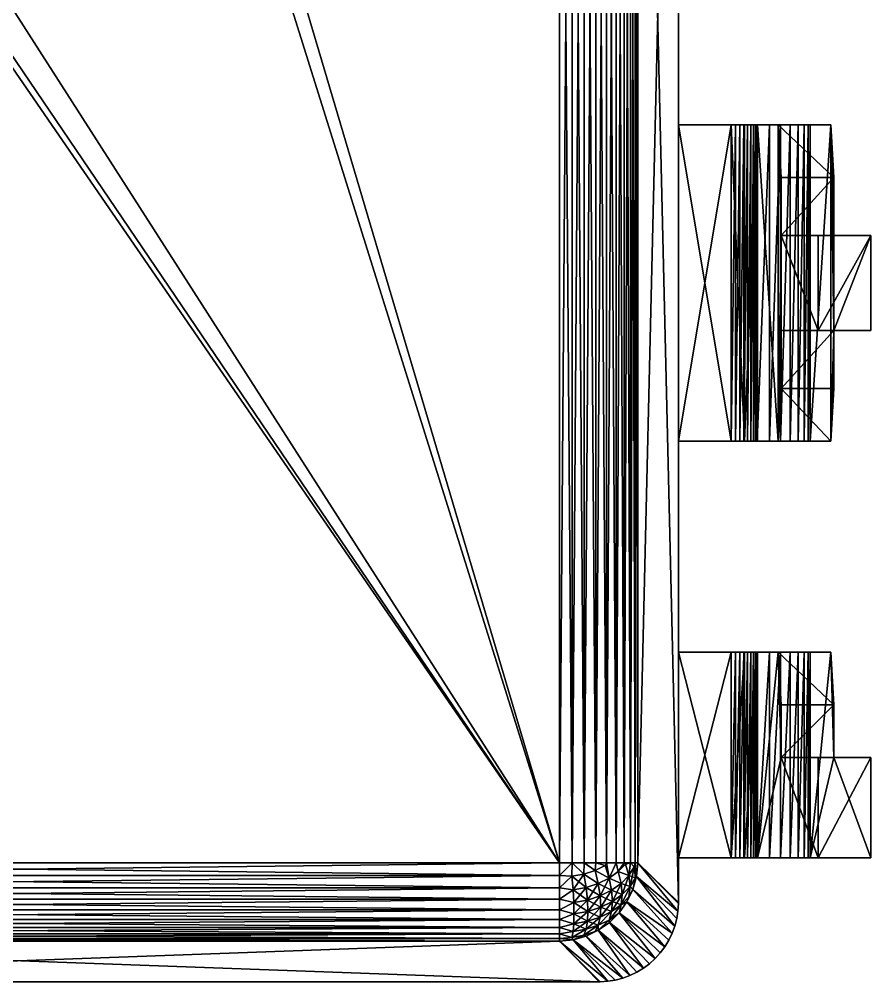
# Model space of a CAD drawing. Extents: x -4.1 to 4.1, y -4.64 to 4.64.
# Drawn here: x 0 to 4.102, y -4.636 to 0 of the extents above; entities that cross this region are included whole.
import ezdxf

# ---------------------------------------------------------------- set-up
doc = ezdxf.new("R2010")
doc.units = 0
for name, color, linetype in [('BODY_P0008A_ncl1_1', 250, 'CONTINUOUS'), ('LD_LHALF_P0008A_ncl1_1', 7, 'CONTINUOUS'), ('LEAD_P0008A_ncl1_7', 7, 'CONTINUOUS')]:
    doc.layers.add(name, color=color, linetype=linetype)

msp = doc.modelspace()

# ---------------------------------------------------------------- meshes
at = {"layer": 'BODY_P0008A_ncl1_1', "color": 250}
mesh = msp.add_polyface(dxfattribs=at)
corners = [(2.602844, 4.063344, 4.209317), (2.602844, -4.063344, 4.209317), (0.252554, 3.862933, 4.209317), (0.127869, 3.832821, 4.209317), (-2.056515, 2.804781, 4.209317), (-2.602844, -4.063344, 4.209317), (-2.10185, 2.773037, 4.209317), (-2.152009, 2.749648, 4.209317), (-2.205467, 2.735324, 4.209317), (-2.2606, 2.7305, 4.209317), (-2.315733, 2.735324, 4.209317), (-2.369191, 2.749648, 4.209317), (-2.41935, 2.773037, 4.209317), (2.874852, -4.063344, 4.095099), (2.913665, -4.063344, 4.048661), (2.885841, -4.105284, 4.079942), (2.944635, -4.063344, 3.996663), (2.96698, -4.063344, 3.940417), (2.962236, -4.082233, 3.953385), (2.721984, -4.063344, 4.19021), (2.777787, -4.063344, 4.166778), (2.773828, -4.099526, 4.166867), (2.829175, -4.063344, 4.134806), (2.821825, -4.076033, 4.139841), (2.920704, -4.069086, 4.038301), (2.663176, -4.063344, 4.20451), (2.663176, 4.063344, 4.20451), (2.721984, 4.063344, 4.19021), (2.777787, 4.063344, 4.166778), (2.829175, 4.063344, 4.134806), (2.874852, 4.063344, 4.095099), (2.913665, 4.063344, 4.048661), (2.944635, 4.063344, 3.996663), (2.96698, 4.063344, 3.940417), (2.980137, -4.063344, 3.881342), (2.980137, 4.063344, 3.881342), (3.175, 4.2545, 2.494817), (3.175, -4.2545, 2.494817), (3.175, 4.2545, 2.240817), (3.175, -4.2545, 2.240817), (2.980137, -4.063344, 0.854292), (2.980137, 4.063344, 0.854292), (2.96698, 4.063344, 0.795217), (2.96698, -4.063344, 0.795217), (2.944635, 4.063344, 0.73897), (2.944635, -4.063344, 0.73897), (2.913665, 4.063344, 0.686972), (2.913665, -4.063344, 0.686972), (2.874852, 4.063344, 0.640534), (2.874852, -4.063344, 0.640534), (2.829175, 4.063344, 0.600828), (2.829175, -4.063344, 0.600828), (2.777787, 4.063344, 0.568855), (2.777787, -4.063344, 0.568855), (2.721984, 4.063344, 0.545423), (2.721984, -4.063344, 0.545423), (2.663176, 4.063344, 0.531124), (2.663176, -4.063344, 0.531124), (2.602844, 4.063344, 0.526317), (2.602844, -4.063344, 0.526317), (-2.602844, -4.063344, 0.526317), (-2.602844, 4.063344, 0.526317), (2.885841, -4.105284, 0.655691), (2.821825, -4.076033, 0.595792), (2.773828, -4.099526, 0.568766), (2.920704, -4.069086, 0.697332), (2.962236, -4.082233, 0.782248)]
mesh.append_faces([[corners[k] for k in face] for face in [(0, 1, 2), (2, 1, 3), (3, 1, 4), (1, 5, 6), (4, 1, 6), (6, 5, 7), (7, 5, 8), (8, 5, 9), (9, 5, 10), (10, 5, 11), (11, 5, 12), (13, 14, 15), (16, 17, 18), (19, 20, 21), (20, 22, 23), (15, 14, 24), (14, 16, 24), (25, 1, 26), (19, 25, 27), (20, 19, 28), (22, 20, 29), (13, 22, 30), (14, 13, 31), (16, 14, 32), (17, 16, 33), (34, 17, 35), (35, 17, 33), (33, 16, 32), (32, 14, 31), (31, 13, 30), (30, 22, 29), (34, 36, 37), (37, 38, 39), (40, 39, 41), (40, 42, 43), (43, 44, 45), (45, 46, 47), (47, 48, 49), (49, 50, 51), (51, 52, 53), (53, 54, 55), (55, 56, 57), (57, 58, 59), (60, 59, 61), (47, 49, 62), (51, 53, 63), (53, 55, 64), (47, 62, 65), (43, 45, 66), (45, 47, 65)]], dxfattribs={"color": 250})
mesh = msp.add_polyface(dxfattribs=at)
corners = [(-1.985637, 2.88925, 4.209317), (0, 3.8227, 4.209317), (-2.017381, 2.843915, 4.209317), (0.127869, 3.832821, 4.209317), (-2.056515, 2.804781, 4.209317), (2.829175, 4.063344, 4.134806), (2.777787, -4.063344, 4.166778), (2.777787, 4.063344, 4.166778), (2.721984, -4.063344, 4.19021), (2.721984, 4.063344, 4.19021), (2.663176, -4.063344, 4.20451), (2.663176, 4.063344, 4.20451), (2.602844, -4.063344, 4.209317), (2.602844, 4.063344, 4.209317), (2.980137, 4.063344, 3.881342), (3.175, 4.2545, 2.494817), (2.980137, -4.063344, 3.881342), (3.175, 4.2545, 2.240817), (3.175, -4.2545, 2.494817), (2.980137, 4.063344, 0.854292), (3.175, -4.2545, 2.240817), (2.663176, 4.063344, 0.531124), (2.602844, 4.063344, 0.526317), (2.663176, -4.063344, 0.531124), (2.721984, 4.063344, 0.545423), (2.721984, -4.063344, 0.545423), (2.777787, 4.063344, 0.568855), (2.777787, -4.063344, 0.568855), (2.829175, 4.063344, 0.600828), (2.829175, -4.063344, 0.600828), (2.874852, 4.063344, 0.640534), (2.874852, -4.063344, 0.640534), (2.913665, 4.063344, 0.686972), (2.913665, -4.063344, 0.686972), (2.944635, 4.063344, 0.73897), (2.944635, -4.063344, 0.73897), (2.96698, 4.063344, 0.795217), (2.96698, -4.063344, 0.795217), (2.980137, -4.063344, 0.854292), (-2.602844, 4.063344, 0.526317), (2.602844, -4.063344, 0.526317), (-2.10185, 2.773037, 4.209317), (-2.152009, 2.749648, 4.209317), (-2.152009, 2.749648, 4.082317), (-2.10185, 2.773037, 4.082317), (-2.056515, 2.804781, 4.082317), (-2.017381, 2.843915, 4.082317), (-2.205467, 2.735324, 4.082317), (-1.962248, 2.939409, 4.209317), (-1.985637, 2.88925, 4.082317), (-1.947924, 2.992867, 4.209317), (-1.962248, 2.939409, 4.082317), (-1.9431, 3.048, 4.209317), (-1.947924, 2.992867, 4.082317), (-1.9431, 3.048, 4.082317), (-1.985637, 3.20675, 4.209317), (-1.962248, 3.156591, 4.209317), (-1.962248, 3.156591, 4.082317), (-1.947924, 3.103133, 4.209317), (-1.947924, 3.103133, 4.082317), (-2.2606, 2.7305, 4.082317), (-2.017381, 3.252085, 4.082317), (-1.985637, 3.20675, 4.082317)]
mesh.append_faces([[corners[k] for k in face] for face in [(0, 1, 2), (2, 3, 4), (5, 6, 7), (7, 8, 9), (9, 10, 11), (11, 12, 13), (14, 15, 16), (15, 17, 18), (19, 20, 17), (21, 22, 23), (24, 21, 25), (26, 24, 27), (28, 26, 29), (30, 28, 31), (32, 30, 33), (34, 32, 35), (36, 34, 37), (19, 36, 38), (39, 40, 22), (41, 42, 43), (4, 41, 44), (2, 4, 45), (0, 2, 46), (42, 47, 43), (48, 0, 49), (41, 43, 44), (50, 48, 51), (4, 44, 45), (52, 50, 53), (2, 45, 46), (0, 46, 49), (48, 49, 51), (50, 51, 53), (52, 53, 54), (55, 56, 57), (56, 58, 59), (58, 52, 54), (58, 54, 59), (56, 59, 57), (54, 53, 51), (54, 51, 49), (54, 49, 46), (54, 46, 45), (54, 45, 44), (54, 44, 43), (54, 43, 47), (54, 47, 60), (54, 61, 62), (54, 62, 57), (54, 57, 59)]], dxfattribs={"color": 250})
mesh = msp.add_polyface(dxfattribs=at)
corners = [(-2.602844, -4.063344, 4.209317), (-2.602844, -4.123676, 4.20451), (-2.663176, -4.063344, 4.20451), (-2.602844, -4.182484, 4.19021), (-2.662476, -4.127549, 4.199103), (-2.773828, -4.099526, 4.166867), (-2.721984, -4.063344, 4.19021), (-2.720113, -4.116891, 4.186844), (-2.821825, -4.076033, 4.139841), (-2.777787, -4.063344, 4.166778), (-2.730657, -4.181243, 4.167323), (-2.789201, -4.162316, 4.14555), (-2.667837, -4.192858, 4.180684), (-2.602844, -4.238287, 4.166778), (-2.841512, -4.136711, 4.116094), (-2.829175, -4.063344, 4.134806), (-2.671124, -4.254034, 4.151018), (-2.73712, -4.241831, 4.136981), (-2.798625, -4.221947, 4.114107), (-2.853582, -4.195047, 4.083162), (2.602844, -4.123676, 4.20451), (2.602844, -4.182484, 4.19021), (2.602844, -4.238287, 4.166778), (-2.602844, -4.123676, 0.531124), (-2.663176, -4.063344, 0.531124), (-2.662476, -4.127549, 0.53653), (-2.720113, -4.116891, 0.548789), (-2.602844, -4.063344, 0.526317), (-2.829175, -4.063344, 0.600828), (-2.874852, -4.063344, 0.640534), (-2.841512, -4.136711, 0.619539), (-2.821825, -4.076033, 0.595792), (-2.602844, -4.238287, 0.568855), (-2.602844, -4.182484, 0.545423), (-2.667837, -4.192858, 0.554949), (-2.721984, -4.063344, 0.545423), (-2.730657, -4.181243, 0.568311), (-2.789201, -4.162316, 0.590083), (-2.773828, -4.099526, 0.568766), (-2.777787, -4.063344, 0.568855), (-2.73712, -4.241831, 0.598652), (-2.798625, -4.221947, 0.621526), (-2.857648, -4.249179, 0.693538), (-2.853582, -4.195047, 0.652471), (2.602844, -4.182484, 0.545423), (2.602844, -4.123676, 0.531124), (2.602844, -4.063344, 0.526317)]
mesh.append_faces([[corners[k] for k in face] for face in [(0, 1, 2), (1, 3, 4), (2, 1, 4), (5, 6, 7), (8, 9, 5), (6, 2, 7), (10, 11, 7), (7, 2, 4), (3, 12, 4), (3, 13, 12), (11, 14, 5), (7, 11, 5), (14, 15, 8), (5, 14, 8), (12, 7, 4), (7, 12, 10), (16, 10, 12), (17, 11, 10), (11, 17, 18), (18, 14, 11), (14, 18, 19), (1, 0, 20), (3, 1, 21), (13, 3, 22), (23, 24, 25), (25, 24, 26), (23, 27, 24), (28, 29, 30), (28, 30, 31), (32, 33, 34), (33, 23, 25), (34, 33, 25), (24, 35, 26), (36, 26, 37), (37, 38, 30), (26, 35, 38), (37, 26, 38), (38, 39, 31), (30, 38, 31), (40, 34, 36), (25, 36, 34), (36, 25, 26), (36, 41, 40), (41, 36, 37), (42, 41, 43), (37, 43, 41), (43, 37, 30), (32, 44, 33), (33, 45, 23), (23, 46, 27)]], dxfattribs={"color": 250})
mesh = msp.add_polyface(dxfattribs=at)
corners = [(2.602844, -4.238287, 4.166778), (-2.602844, -4.182484, 4.19021), (2.602844, -4.182484, 4.19021), (-2.602844, -4.123676, 4.20451), (2.602844, -4.123676, 4.20451), (-2.602844, -4.063344, 4.209317), (2.602844, -4.063344, 4.209317), (2.663176, -4.063344, 4.20451), (2.662476, -4.127549, 4.199103), (2.720113, -4.116891, 4.186844), (2.829175, -4.063344, 4.134806), (2.841512, -4.136711, 4.116094), (2.821825, -4.076033, 4.139841), (2.667837, -4.192858, 4.180684), (2.721984, -4.063344, 4.19021), (2.730657, -4.181243, 4.167323), (2.789201, -4.162316, 4.14555), (2.773828, -4.099526, 4.166867), (2.777787, -4.063344, 4.166778), (2.73712, -4.241831, 4.136981), (2.798625, -4.221947, 4.114107), (2.857648, -4.249179, 4.042095), (2.853582, -4.195047, 4.083162), (2.602844, -4.123676, 0.531124), (2.602844, -4.063344, 0.526317), (-2.602844, -4.123676, 0.531124), (2.602844, -4.182484, 0.545423), (-2.602844, -4.182484, 0.545423), (2.602844, -4.238287, 0.568855), (-2.602844, -4.238287, 0.568855), (2.663176, -4.063344, 0.531124), (2.662476, -4.127549, 0.53653), (2.773828, -4.099526, 0.568766), (2.721984, -4.063344, 0.545423), (2.720113, -4.116891, 0.548789), (2.821825, -4.076033, 0.595792), (2.777787, -4.063344, 0.568855), (2.730657, -4.181243, 0.568311), (2.789201, -4.162316, 0.590083), (2.667837, -4.192858, 0.554949), (2.841512, -4.136711, 0.619539), (2.829175, -4.063344, 0.600828), (2.671124, -4.254034, 0.584615), (2.73712, -4.241831, 0.598652), (2.798625, -4.221947, 0.621526), (2.853582, -4.195047, 0.652471)]
mesh.append_faces([[corners[k] for k in face] for face in [(0, 1, 2), (2, 3, 4), (4, 5, 6), (4, 7, 8), (8, 7, 9), (4, 6, 7), (10, 11, 12), (0, 2, 13), (2, 4, 8), (13, 2, 8), (7, 14, 9), (15, 9, 16), (16, 17, 11), (9, 14, 17), (16, 9, 17), (17, 18, 12), (11, 17, 12), (19, 13, 15), (8, 15, 13), (15, 8, 9), (15, 20, 19), (20, 15, 16), (21, 20, 22), (16, 22, 20), (22, 16, 11), (23, 24, 25), (26, 23, 27), (28, 26, 29), (24, 23, 30), (23, 26, 31), (30, 23, 31), (32, 33, 34), (35, 36, 32), (33, 30, 34), (37, 38, 34), (34, 30, 31), (26, 39, 31), (26, 28, 39), (38, 40, 32), (34, 38, 32), (40, 41, 35), (32, 40, 35), (39, 34, 31), (34, 39, 37), (42, 37, 39), (43, 38, 37), (38, 43, 44), (44, 40, 38), (40, 44, 45)]], dxfattribs={"color": 250})
mesh = msp.add_polyface(dxfattribs=at)
corners = [(2.968064, -4.134536, 3.910213), (2.955465, -4.190883, 3.895798), (2.942194, -4.176982, 3.959042), (2.980137, -4.063344, 3.881342), (2.973291, -4.128073, 3.889476), (2.96698, -4.063344, 3.940417), (2.853582, -4.195047, 4.083162), (2.841512, -4.136711, 4.116094), (2.900152, -4.162031, 4.045181), (2.829175, -4.063344, 4.134806), (2.874852, -4.063344, 4.095099), (2.944635, -4.063344, 3.996663), (2.936779, -4.124002, 4.001434), (2.920704, -4.069086, 4.038301), (2.962236, -4.082233, 3.953385), (2.904974, -4.215628, 4.003498), (2.900152, -4.264364, 3.956224), (2.885841, -4.105284, 4.079942), (2.927187, -4.249912, 3.90012), (2.936779, -4.226335, 3.912477), (2.857648, -4.249179, 4.042095), (3.174982, -4.25819, 2.494944), (3.175, -4.2545, 2.494817), (3.175, -4.2545, 2.240817), (2.980137, -4.063344, 0.854292), (3.174982, -4.25819, 2.240689), (3.172819, -4.295151, 2.497365), (2.973291, -4.128073, 0.846157), (3.172819, -4.295151, 2.238268), (2.936779, -4.124002, 0.734199), (2.920704, -4.069086, 0.697332), (2.885841, -4.105284, 0.655691), (2.962236, -4.082233, 0.782248), (2.944635, -4.063344, 0.73897), (2.96698, -4.063344, 0.795217), (2.874852, -4.063344, 0.640534), (2.829175, -4.063344, 0.600828), (2.841512, -4.136711, 0.619539), (2.955465, -4.190883, 0.839835), (2.942194, -4.176982, 0.776591), (2.936779, -4.226335, 0.823156), (2.853582, -4.195047, 0.652471), (2.900152, -4.162031, 0.690452), (2.968064, -4.134536, 0.82542), (2.904974, -4.215628, 0.732135), (2.900152, -4.264364, 0.779409), (2.927187, -4.249912, 0.835513), (2.857648, -4.249179, 0.693538)]
mesh.append_faces([[corners[k] for k in face] for face in [(0, 1, 2), (3, 4, 5), (4, 1, 0), (6, 7, 8), (9, 10, 7), (11, 12, 13), (5, 0, 14), (15, 2, 16), (17, 12, 8), (1, 18, 19), (2, 1, 19), (5, 4, 0), (2, 12, 0), (7, 10, 17), (8, 7, 17), (12, 17, 13), (12, 11, 14), (0, 12, 14), (6, 15, 20), (15, 6, 8), (8, 2, 15), (2, 8, 12), (21, 3, 22), (23, 24, 25), (4, 3, 26), (26, 3, 21), (24, 27, 28), (25, 24, 28), (29, 30, 31), (32, 33, 29), (24, 34, 27), (35, 36, 37), (38, 39, 40), (35, 37, 31), (41, 42, 37), (38, 27, 43), (43, 34, 32), (44, 45, 39), (42, 29, 31), (37, 42, 31), (29, 33, 30), (27, 34, 43), (29, 39, 32), (39, 38, 43), (32, 39, 43), (46, 38, 40), (47, 42, 41), (42, 47, 44), (44, 29, 42), (29, 44, 39)]], dxfattribs={"color": 250})
mesh = msp.add_polyface(dxfattribs=at)
corners = [(2.889294, -4.303411, 3.902314), (2.842911, -4.349794, 3.902314), (2.841512, -4.338111, 3.94102), (2.927187, -4.249912, 3.90012), (2.900152, -4.264364, 3.956224), (2.936779, -4.226335, 3.912477), (2.942194, -4.176982, 3.959042), (2.789412, -4.387687, 3.90012), (2.798625, -4.32428, 4.02515), (2.853582, -4.29738, 3.994205), (2.789201, -4.363716, 3.970475), (2.8018, -4.276516, 4.073542), (2.857648, -4.249179, 4.042095), (2.798625, -4.221947, 4.114107), (2.904974, -4.215628, 4.003498), (3.167099, -4.331674, 2.236124), (3.157897, -4.367396, 2.234279), (3.167099, -4.331674, 2.499509), (3.172819, -4.295151, 2.238268), (3.172819, -4.295151, 2.497365), (3.174982, -4.25819, 2.240689), (3.174982, -4.25819, 2.494944), (3.175, -4.2545, 2.240817), (3.175, -4.2545, 2.494817), (3.157897, -4.367396, 2.501354), (2.955465, -4.190883, 3.895798), (2.973291, -4.128073, 3.889476), (3.145285, -4.402032, 2.502887), (3.110206, -4.467011, 2.504968), (3.129336, -4.435341, 2.504095), (2.927187, -4.249912, 0.835513), (2.889294, -4.303411, 0.83332), (3.110206, -4.467011, 2.230665), (2.955465, -4.190883, 0.839835), (3.145285, -4.402032, 2.232746), (2.973291, -4.128073, 0.846157), (2.789412, -4.387687, 0.835513), (2.842911, -4.349794, 0.83332), (2.841512, -4.338111, 0.794613), (2.900152, -4.264364, 0.779409), (2.936779, -4.226335, 0.823156), (2.798625, -4.32428, 0.710483), (2.789201, -4.363716, 0.765158), (2.853582, -4.29738, 0.741428), (2.942194, -4.176982, 0.776591), (2.8018, -4.276516, 0.662091), (2.853582, -4.195047, 0.652471), (2.798625, -4.221947, 0.621526), (2.857648, -4.249179, 0.693538), (2.904974, -4.215628, 0.732135)]
mesh.append_faces([[corners[k] for k in face] for face in [(0, 1, 2), (3, 0, 4), (3, 4, 5), (6, 5, 4), (4, 0, 2), (1, 7, 2), (8, 9, 10), (9, 4, 2), (10, 9, 2), (11, 9, 8), (9, 11, 12), (13, 12, 11), (12, 4, 9), (4, 12, 14), (15, 16, 17), (18, 15, 19), (20, 18, 21), (22, 20, 23), (23, 20, 21), (21, 18, 19), (19, 15, 17), (17, 16, 24), (25, 26, 24), (3, 25, 27), (0, 3, 28), (29, 3, 27), (27, 25, 24), (24, 26, 17), (17, 26, 19), (30, 31, 32), (33, 30, 34), (35, 33, 16), (18, 35, 15), (15, 35, 16), (16, 33, 34), (36, 37, 38), (39, 30, 40), (38, 31, 39), (37, 31, 38), (31, 30, 39), (41, 42, 43), (43, 38, 39), (43, 42, 38), (44, 39, 40), (45, 46, 47), (46, 45, 48), (41, 48, 45), (48, 41, 43), (43, 49, 48), (49, 43, 39)]], dxfattribs={"color": 250})
mesh = msp.add_polyface(dxfattribs=at)
corners = [(-2.602844, -4.42748, 3.940417), (-2.602844, -4.440637, 3.881342), (-2.667573, -4.433791, 3.889476), (-2.602844, -4.405135, 3.996663), (-2.662476, -4.421587, 3.943499), (-2.667837, -4.192858, 4.180684), (-2.602844, -4.238287, 4.166778), (-2.671124, -4.254034, 4.151018), (-2.602844, -4.289675, 4.134806), (-2.602844, -4.335352, 4.095099), (-2.672232, -4.309123, 4.111052), (-2.602844, -4.374165, 4.048661), (-2.671124, -4.356367, 4.062061), (-2.667837, -4.394258, 4.00561), (-2.730657, -4.382643, 3.992248), (-2.720113, -4.41093, 3.93124), (-2.73712, -4.241831, 4.136981), (-2.739298, -4.296722, 4.096787), (-2.73712, -4.344164, 4.048024), (2.602844, -4.440637, 3.881342), (-2.794, -4.6355, 2.494817), (2.602844, -4.289675, 4.134806), (2.602844, -4.335352, 4.095099), (2.602844, -4.374165, 4.048661), (2.602844, -4.405135, 3.996663), (2.602844, -4.42748, 3.940417), (-2.671124, -4.356367, 0.673572), (-2.602844, -4.335352, 0.640534), (-2.672232, -4.309123, 0.624581), (-2.662476, -4.421587, 0.792134), (-2.602844, -4.405135, 0.73897), (-2.667837, -4.394258, 0.730023), (-2.602844, -4.440637, 0.854292), (-2.602844, -4.42748, 0.795217), (-2.667573, -4.433791, 0.846157), (-2.602844, -4.374165, 0.686972), (-2.720113, -4.41093, 0.804394), (-2.602844, -4.289675, 0.600828), (-2.602844, -4.238287, 0.568855), (-2.671124, -4.254034, 0.584615), (-2.667837, -4.192858, 0.554949), (-2.730657, -4.382643, 0.743385), (-2.73712, -4.344164, 0.687609), (-2.739298, -4.296722, 0.638846), (-2.73712, -4.241831, 0.598652), (-2.834651, -4.633319, 2.238268), (2.794, -4.6355, 2.494817), (-2.794, -4.6355, 2.240817), (2.794, -4.6355, 2.240817), (2.602844, -4.42748, 0.795217), (2.602844, -4.405135, 0.73897), (2.602844, -4.374165, 0.686972), (2.602844, -4.335352, 0.640534), (2.602844, -4.289675, 0.600828)]
mesh.append_faces([[corners[k] for k in face] for face in [(0, 1, 2), (3, 0, 4), (5, 6, 7), (0, 2, 4), (8, 9, 10), (6, 8, 7), (9, 11, 12), (7, 8, 10), (11, 3, 13), (10, 9, 12), (12, 11, 13), (13, 4, 14), (13, 3, 4), (4, 2, 15), (10, 16, 7), (12, 17, 10), (13, 18, 12), (19, 20, 1), (8, 6, 21), (9, 8, 22), (11, 9, 23), (3, 11, 24), (0, 3, 25), (1, 0, 19), (26, 27, 28), (29, 30, 31), (32, 33, 34), (33, 30, 29), (35, 27, 26), (36, 34, 29), (37, 38, 39), (27, 37, 28), (31, 35, 26), (30, 35, 31), (28, 37, 39), (39, 38, 40), (34, 33, 29), (31, 41, 29), (26, 41, 31), (28, 42, 26), (39, 43, 28), (40, 44, 39), (32, 34, 45), (20, 46, 47), (47, 48, 32), (32, 49, 33), (33, 50, 30), (30, 51, 35), (35, 52, 27), (27, 53, 37)]], dxfattribs={"color": 250})
mesh = msp.add_polyface(dxfattribs=at)
corners = [(2.794, -4.6355, 2.494817), (-2.794, -4.6355, 2.494817), (2.602844, -4.440637, 3.881342), (-2.602844, -4.42748, 3.940417), (2.602844, -4.42748, 3.940417), (-2.602844, -4.405135, 3.996663), (2.602844, -4.405135, 3.996663), (-2.602844, -4.374165, 4.048661), (2.602844, -4.374165, 4.048661), (-2.602844, -4.335352, 4.095099), (2.602844, -4.335352, 4.095099), (-2.602844, -4.289675, 4.134806), (2.602844, -4.289675, 4.134806), (-2.602844, -4.238287, 4.166778), (2.602844, -4.238287, 4.166778), (2.671124, -4.356367, 4.062061), (2.672232, -4.309123, 4.111052), (2.662476, -4.421587, 3.943499), (2.667837, -4.394258, 4.00561), (2.667573, -4.433791, 3.889476), (2.720113, -4.41093, 3.93124), (2.671124, -4.254034, 4.151018), (2.667837, -4.192858, 4.180684), (2.730657, -4.382643, 3.992248), (2.73712, -4.344164, 4.048024), (2.73712, -4.241831, 4.136981), (2.794, -4.6355, 2.240817), (-2.794, -4.6355, 2.240817), (2.602844, -4.440637, 0.854292), (-2.602844, -4.440637, 0.854292), (2.602844, -4.289675, 0.600828), (2.602844, -4.238287, 0.568855), (-2.602844, -4.289675, 0.600828), (2.602844, -4.335352, 0.640534), (-2.602844, -4.335352, 0.640534), (2.602844, -4.374165, 0.686972), (-2.602844, -4.374165, 0.686972), (2.602844, -4.405135, 0.73897), (-2.602844, -4.405135, 0.73897), (2.602844, -4.42748, 0.795217), (-2.602844, -4.42748, 0.795217), (-2.602844, -4.238287, 0.568855), (2.667573, -4.433791, 0.846157), (2.662476, -4.421587, 0.792134), (2.667837, -4.192858, 0.554949), (2.671124, -4.254034, 0.584615), (2.672232, -4.309123, 0.624581), (2.671124, -4.356367, 0.673572), (2.667837, -4.394258, 0.730023), (2.730657, -4.382643, 0.743385), (2.720113, -4.41093, 0.804394), (2.73712, -4.241831, 0.598652), (2.73712, -4.344164, 0.687609)]
mesh.append_faces([[corners[k] for k in face] for face in [(0, 1, 2), (2, 3, 4), (4, 5, 6), (6, 7, 8), (8, 9, 10), (10, 11, 12), (12, 13, 14), (15, 10, 16), (17, 6, 18), (2, 4, 19), (4, 6, 17), (8, 10, 15), (20, 19, 17), (12, 14, 21), (10, 12, 16), (18, 8, 15), (6, 8, 18), (16, 12, 21), (21, 14, 22), (19, 4, 17), (18, 23, 17), (15, 23, 18), (16, 24, 15), (22, 25, 21), (0, 26, 27), (26, 28, 29), (30, 31, 32), (33, 30, 34), (35, 33, 36), (37, 35, 38), (39, 37, 40), (28, 39, 29), (32, 31, 41), (39, 28, 42), (37, 39, 43), (44, 31, 45), (39, 42, 43), (30, 33, 46), (31, 30, 45), (33, 35, 47), (45, 30, 46), (35, 37, 48), (46, 33, 47), (47, 35, 48), (48, 43, 49), (48, 37, 43), (43, 42, 50), (46, 51, 45), (48, 52, 47)]], dxfattribs={"color": 250})
mesh = msp.add_polyface(dxfattribs=at)
corners = [(2.79769, -4.635482, 2.494944), (2.794, -4.6355, 2.494817), (2.602844, -4.440637, 3.881342), (2.841512, -4.338111, 3.94102), (2.789412, -4.387687, 3.90012), (2.789201, -4.363716, 3.970475), (2.773828, -4.393565, 3.911263), (2.730383, -4.415965, 3.895798), (2.720113, -4.41093, 3.93124), (2.667573, -4.433791, 3.889476), (2.730657, -4.382643, 3.992248), (2.662476, -4.421587, 3.943499), (2.671124, -4.356367, 4.062061), (2.73712, -4.344164, 4.048024), (2.672232, -4.309123, 4.111052), (2.739298, -4.296722, 4.096787), (2.798625, -4.32428, 4.02515), (2.8018, -4.276516, 4.073542), (2.671124, -4.254034, 4.151018), (2.73712, -4.241831, 4.136981), (2.798625, -4.221947, 4.114107), (2.79769, -4.635482, 2.240689), (2.794, -4.6355, 2.240817), (2.834651, -4.633319, 2.497365), (2.906896, -4.618397, 2.501354), (2.871174, -4.627599, 2.499509), (2.667573, -4.433791, 0.846157), (2.602844, -4.440637, 0.854292), (2.834651, -4.633319, 2.238268), (2.730383, -4.415965, 0.839835), (2.906896, -4.618397, 2.234279), (2.871174, -4.627599, 2.236124), (2.789412, -4.387687, 0.835513), (2.789201, -4.363716, 0.765158), (2.773828, -4.393565, 0.82437), (2.730657, -4.382643, 0.743385), (2.720113, -4.41093, 0.804394), (2.662476, -4.421587, 0.792134), (2.841512, -4.338111, 0.794613), (2.730657, -4.181243, 0.568311), (2.671124, -4.254034, 0.584615), (2.73712, -4.241831, 0.598652), (2.672232, -4.309123, 0.624581), (2.739298, -4.296722, 0.638846), (2.798625, -4.221947, 0.621526), (2.8018, -4.276516, 0.662091), (2.671124, -4.356367, 0.673572), (2.73712, -4.344164, 0.687609), (2.667837, -4.394258, 0.730023), (2.798625, -4.32428, 0.710483)]
mesh.append_faces([[corners[k] for k in face] for face in [(0, 1, 2), (3, 4, 5), (6, 7, 8), (4, 7, 6), (7, 9, 8), (10, 5, 8), (11, 10, 8), (5, 4, 6), (8, 5, 6), (10, 12, 13), (13, 14, 15), (13, 5, 10), (5, 13, 16), (15, 16, 13), (16, 15, 17), (18, 15, 14), (15, 18, 19), (19, 17, 15), (17, 19, 20), (21, 22, 0), (23, 21, 0), (0, 22, 1), (9, 7, 24), (2, 9, 23), (0, 2, 23), (23, 9, 25), (26, 27, 28), (29, 26, 30), (31, 26, 28), (28, 27, 21), (22, 21, 27), (32, 33, 34), (29, 32, 34), (35, 36, 33), (26, 29, 36), (35, 37, 36), (36, 29, 34), (33, 36, 34), (33, 32, 38), (39, 40, 41), (41, 42, 43), (43, 44, 41), (44, 43, 45), (46, 43, 42), (43, 46, 47), (47, 48, 35), (47, 45, 43), (45, 47, 49), (35, 49, 47), (49, 35, 33)]], dxfattribs={"color": 250})
mesh = msp.add_polyface(dxfattribs=at)
corners = [(3.088156, -4.496649, 2.230137), (3.063419, -4.523919, 2.229961), (3.088156, -4.496649, 2.505496), (3.110206, -4.467011, 2.230665), (3.110206, -4.467011, 2.504968), (3.129336, -4.435341, 2.231538), (3.129336, -4.435341, 2.504095), (3.145285, -4.402032, 2.232746), (3.145285, -4.402032, 2.502887), (3.157897, -4.367396, 2.234279), (3.157897, -4.367396, 2.501354), (3.036149, -4.548656, 2.230137), (3.063419, -4.523919, 2.505672), (3.006511, -4.570706, 2.230665), (3.036149, -4.548656, 2.505496), (2.974841, -4.589836, 2.231538), (3.006511, -4.570706, 2.504968), (2.941532, -4.605785, 2.232746), (2.974841, -4.589836, 2.504095), (2.906896, -4.618397, 2.234279), (2.941532, -4.605785, 2.502887), (2.871174, -4.627599, 2.236124), (2.906896, -4.618397, 2.501354), (2.834651, -4.633319, 2.238268), (2.871174, -4.627599, 2.499509), (2.79769, -4.635482, 2.240689), (2.834651, -4.633319, 2.497365), (2.842911, -4.349794, 3.902314), (2.889294, -4.303411, 3.902314), (2.789412, -4.387687, 3.90012), (2.730383, -4.415965, 3.895798), (2.667573, -4.433791, 3.889476), (2.927187, -4.249912, 3.90012), (2.789412, -4.387687, 0.835513), (2.730383, -4.415965, 0.839835), (2.842911, -4.349794, 0.83332), (2.889294, -4.303411, 0.83332), (2.927187, -4.249912, 0.835513), (2.667573, -4.433791, 0.846157)]
mesh.append_faces([[corners[k] for k in face] for face in [(0, 1, 2), (3, 0, 4), (5, 3, 6), (7, 5, 8), (9, 7, 10), (1, 11, 12), (11, 13, 14), (13, 15, 16), (10, 7, 8), (15, 17, 18), (8, 5, 6), (17, 19, 20), (6, 3, 4), (19, 21, 22), (4, 0, 2), (21, 23, 24), (2, 1, 12), (23, 25, 26), (12, 11, 14), (14, 13, 16), (16, 15, 18), (18, 17, 20), (20, 19, 22), (22, 21, 24), (24, 23, 26), (27, 28, 12), (29, 27, 16), (30, 29, 20), (24, 31, 22), (22, 30, 20), (20, 29, 18), (18, 29, 16), (16, 27, 14), (14, 27, 12), (12, 28, 2), (2, 28, 4), (4, 32, 6), (33, 34, 17), (35, 33, 13), (36, 35, 1), (7, 37, 5), (5, 37, 3), (3, 36, 0), (0, 36, 1), (1, 35, 11), (11, 35, 13), (13, 33, 15), (15, 33, 17), (17, 34, 19), (19, 38, 21)]], dxfattribs={"color": 250})
at = {"layer": 'LD_LHALF_P0008A_ncl1_1', "color": 7}
mesh = msp.add_polyface(dxfattribs=at)
corners = [(3.65628, -3.048, 0.240139), (3.909921, -3.048, 0.253641), (3.80982, -3.048, 2.13407), (3.429359, -3.048, 2.494817), (3.175, -3.048, 2.494817), (3.175, -3.048, 2.240817), (3.429359, -3.048, 2.240817), (3.55618, -3.048, 2.120568), (3.669782, -3.302, -0.013502), (3.923423, -3.302), (3.55618, -4.0386, 2.120568), (3.84828, -4.0386, -3.366634), (3.84828, -3.556, -3.366634), (3.669782, -3.556, -0.013502), (3.429359, -4.0386, 2.240817), (4.10192, -4.0386, -3.353132), (3.80982, -4.0386, 2.13407), (3.175, -4.0386, 2.240817), (3.175, -4.0386, 2.494817), (3.429359, -4.0386, 2.494817), (3.923423, -3.556), (4.10192, -3.556, -3.353132), (3.801025, -3.048, 2.197634), (3.781687, -3.048, 2.25882), (3.752355, -3.048, 2.315893), (3.71386, -3.048, 2.367234), (3.667295, -3.048, 2.411386), (3.61398, -3.048, 2.447097), (3.555429, -3.048, 2.473354), (3.493301, -3.048, 2.489413), (3.450673, -3.048, 2.239015), (3.471382, -3.048, 2.233663), (3.490899, -3.048, 2.22491), (3.508671, -3.048, 2.213006), (3.524193, -3.048, 2.198289), (3.537024, -3.048, 2.181175), (3.546802, -3.048, 2.162151), (3.553248, -3.048, 2.141756), (3.553248, -4.0386, 2.141756), (3.546802, -4.0386, 2.162151), (3.537024, -4.0386, 2.181175), (3.524193, -4.0386, 2.198289), (3.508671, -4.0386, 2.213006), (3.490899, -4.0386, 2.22491), (3.471382, -4.0386, 2.233663), (3.450673, -4.0386, 2.239015), (3.801025, -4.0386, 2.197634), (3.781687, -4.0386, 2.25882), (3.752355, -4.0386, 2.315893), (3.71386, -4.0386, 2.367234), (3.667295, -4.0386, 2.411386), (3.61398, -4.0386, 2.447097), (3.555429, -4.0386, 2.473354), (3.493301, -4.0386, 2.489413)]
mesh.append_faces([[corners[k] for k in face] for face in [(0, 1, 2), (23, 24, 35), (24, 25, 34), (25, 26, 33), (26, 27, 32), (27, 28, 31), (28, 29, 30), (29, 3, 6), (3, 4, 5), (3, 5, 6), (22, 23, 36), (29, 6, 30), (2, 22, 37), (28, 30, 31), (27, 31, 32), (26, 32, 33), (25, 33, 34), (24, 34, 35), (23, 35, 36), (22, 36, 37), (0, 2, 7), (2, 37, 7), (0, 8, 9), (0, 9, 1), (12, 13, 11), (13, 8, 0), (13, 10, 11), (10, 0, 7), (10, 13, 0), (14, 45, 30), (33, 43, 42), (34, 42, 41), (35, 41, 40), (36, 40, 39), (37, 39, 38), (7, 38, 10), (45, 44, 31), (44, 43, 32), (38, 7, 37), (39, 37, 36), (40, 36, 35), (41, 35, 34), (42, 34, 33), (43, 33, 32), (44, 32, 31), (45, 31, 30), (14, 30, 6), (16, 15, 11), (16, 11, 10), (16, 10, 38), (16, 38, 46), (38, 39, 47), (39, 40, 48), (40, 41, 49), (41, 42, 50), (43, 44, 52), (44, 45, 53), (45, 14, 19), (14, 17, 18), (42, 43, 51), (14, 18, 19), (45, 19, 53), (44, 53, 52), (43, 52, 51), (42, 51, 50), (41, 50, 49), (40, 49, 48), (39, 48, 47), (38, 47, 46), (15, 16, 20), (2, 1, 16), (15, 20, 21), (16, 1, 20), (20, 1, 9), (20, 9, 13), (13, 9, 8), (12, 21, 13), (13, 21, 20), (12, 11, 21), (21, 11, 15), (2, 16, 22), (47, 22, 46), (49, 24, 48), (51, 26, 50), (53, 28, 52), (19, 29, 53), (27, 26, 51), (28, 27, 52), (29, 28, 53), (3, 29, 19), (26, 25, 50), (52, 27, 51), (25, 24, 49), (50, 25, 49), (24, 23, 48), (48, 23, 47), (23, 22, 47), (22, 16, 46), (19, 18, 4), (3, 19, 4), (18, 17, 5), (4, 18, 5), (17, 14, 6), (5, 17, 6)]], dxfattribs={"color": 7})
at = {"layer": 'LEAD_P0008A_ncl1_7', "color": 7}
mesh = msp.add_polyface(dxfattribs=at)
corners = [(3.65628, -0.508, 0.240139), (3.909921, -0.508, 0.253641), (3.80982, -0.508, 2.13407), (3.429359, -0.508, 2.494817), (3.175, -0.508, 2.494817), (3.175, -0.508, 2.240817), (3.429359, -0.508, 2.240817), (3.55618, -0.508, 2.120568), (3.669782, -0.762, -0.013502), (3.923423, -0.762), (3.55618, -2.032, 2.120568), (3.65628, -2.032, 0.240139), (3.669782, -1.778, -0.013502), (3.669782, -1.4986, -0.013502), (3.84828, -1.4986, -3.366634), (3.84828, -1.0414, -3.366634), (3.669782, -1.0414, -0.013502), (3.429359, -2.032, 2.240817), (3.175, -2.032, 2.240817), (3.175, -2.032, 2.494817), (3.429359, -2.032, 2.494817), (3.80982, -2.032, 2.13407), (3.923423, -1.0414), (4.10192, -1.0414, -3.353132), (4.10192, -1.4986, -3.353132), (3.923423, -1.4986), (3.923423, -1.778), (3.909921, -2.032, 0.253641), (3.801025, -0.508, 2.197634), (3.781687, -0.508, 2.25882), (3.752355, -0.508, 2.315893), (3.71386, -0.508, 2.367234), (3.667295, -0.508, 2.411386), (3.61398, -0.508, 2.447097), (3.555429, -0.508, 2.473354), (3.493301, -0.508, 2.489413), (3.450673, -0.508, 2.239015), (3.471382, -0.508, 2.233663), (3.490899, -0.508, 2.22491), (3.508671, -0.508, 2.213006), (3.524193, -0.508, 2.198289), (3.537024, -0.508, 2.181175), (3.546802, -0.508, 2.162151), (3.553248, -0.508, 2.141756), (3.450673, -2.032, 2.239015), (3.471382, -2.032, 2.233663), (3.490899, -2.032, 2.22491), (3.508671, -2.032, 2.213006), (3.524193, -2.032, 2.198289), (3.537024, -2.032, 2.181175), (3.546802, -2.032, 2.162151), (3.553248, -2.032, 2.141756), (3.801025, -2.032, 2.197634), (3.781687, -2.032, 2.25882), (3.752355, -2.032, 2.315893), (3.71386, -2.032, 2.367234), (3.667295, -2.032, 2.411386), (3.61398, -2.032, 2.447097), (3.555429, -2.032, 2.473354), (3.493301, -2.032, 2.489413)]
mesh.append_faces([[corners[k] for k in face] for face in [(0, 1, 2), (29, 30, 41), (30, 31, 40), (31, 32, 39), (32, 33, 38), (33, 34, 37), (34, 35, 36), (35, 3, 6), (3, 4, 5), (3, 5, 6), (28, 29, 42), (35, 6, 36), (2, 28, 43), (34, 36, 37), (33, 37, 38), (32, 38, 39), (31, 39, 40), (30, 40, 41), (29, 41, 42), (28, 42, 43), (0, 2, 7), (2, 43, 7), (1, 0, 9), (9, 0, 8), (15, 16, 14), (16, 8, 0), (14, 16, 13), (13, 16, 11), (12, 13, 11), (11, 16, 0), (11, 0, 7), (10, 11, 7), (7, 43, 51), (43, 42, 50), (42, 41, 49), (41, 40, 48), (40, 39, 47), (39, 38, 46), (38, 37, 45), (37, 36, 44), (36, 6, 17), (36, 17, 44), (37, 44, 45), (38, 45, 46), (39, 46, 47), (40, 47, 48), (41, 48, 49), (42, 49, 50), (43, 50, 51), (7, 51, 10), (17, 6, 18), (18, 6, 5), (18, 5, 19), (19, 5, 4), (19, 4, 20), (20, 4, 3), (20, 3, 59), (59, 3, 35), (58, 59, 34), (57, 58, 33), (56, 57, 32), (55, 56, 31), (54, 55, 30), (53, 54, 29), (52, 2, 21), (52, 53, 28), (2, 52, 28), (28, 53, 29), (29, 54, 30), (30, 55, 31), (31, 56, 32), (32, 57, 33), (33, 58, 34), (34, 59, 35), (2, 1, 21), (21, 1, 27), (23, 25, 22), (27, 1, 25), (26, 27, 25), (24, 25, 23), (25, 1, 22), (22, 1, 9), (22, 9, 16), (16, 9, 8), (15, 23, 16), (16, 23, 22), (24, 23, 14), (14, 23, 15), (13, 25, 14), (25, 24, 14), (12, 26, 25), (12, 25, 13), (12, 11, 27), (12, 27, 26), (54, 53, 49), (55, 54, 48), (56, 55, 47), (57, 56, 46), (58, 57, 45), (59, 58, 44), (20, 59, 17), (19, 20, 18), (18, 20, 17), (53, 52, 50), (17, 59, 44), (52, 21, 51), (44, 58, 45), (45, 57, 46), (46, 56, 47), (47, 55, 48), (48, 54, 49), (49, 53, 50), (21, 27, 10), (50, 52, 51), (51, 21, 10), (10, 27, 11)]], dxfattribs={"color": 7})

doc.saveas('drawing.dxf')
